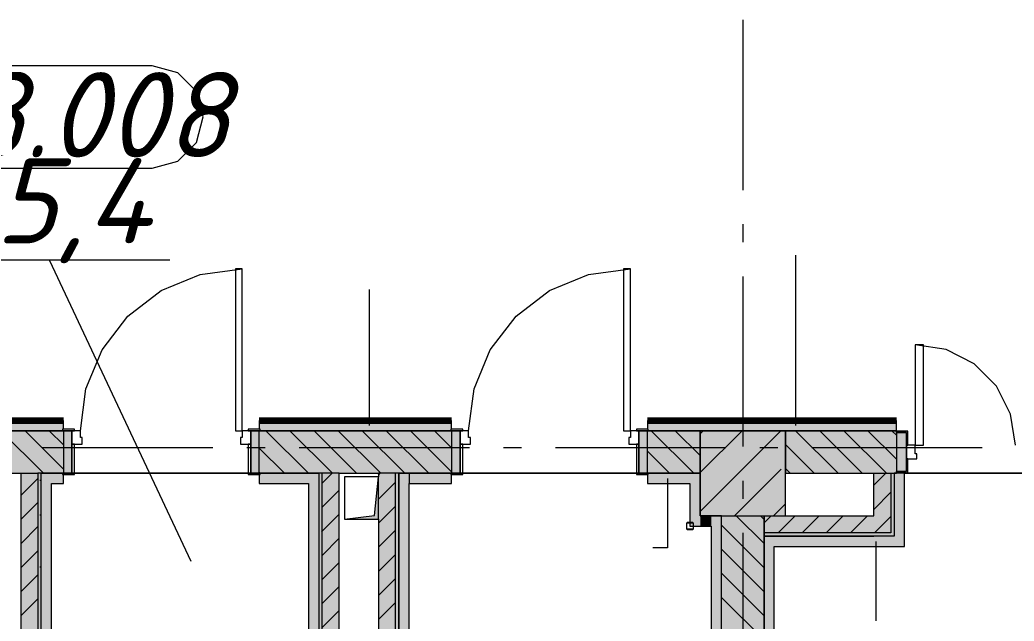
# Model space of a CAD drawing. Header units: millimetres. Extents: x -537608 to 253996, y -217170 to 186033.
# Drawn here: x -300822 to -294983, y 155403 to 158933 of the extents above; entities that cross this region are included whole.
import ezdxf

# ---------------------------------------------------------------- set-up
doc = ezdxf.new("R2010")
doc.units = ezdxf.units.MM
doc.layers.add('16) Лак 1.6м', color=160, linetype='Continuous', lineweight=90)
doc.layers.add('PDF _Геометрия', color=7, linetype='Continuous')
doc.layers.add('PDF _Текст', color=7, linetype='Continuous')
doc.layers.add('PDF _Сплошная заливка', color=7, linetype='Continuous', true_color=0xffffff)
doc.styles.add('PDF ISOCPEUR Italic', font='isocpeui.ttf')

msp = doc.modelspace()

# ---------------------------------------------------------------- hatches: boundary and pattern name
at = {"layer": 'PDF _Сплошная заливка', "true_color": 0xff7d7d, "transparency": 33554559}
h = msp.add_hatch(color=11, dxfattribs=at)
h.paths.add_polyline_path([(-291046.1823, 156521.2545), (-291046.1823, 156581.2552), (-293834.1796, 156581.2552), (-293834.1796, 156521.2545), (-291715.7767, 156521.2545)], flags=0)
h.paths.add_polyline_path([(-297131.1782, 156521.2545), (-295674.1798, 156521.2545), (-295674.1798, 156581.2552), (-297136.1816, 156581.2552), (-297136.1816, 156529.2549), (-297131.1782, 156529.2549)], flags=0)
h.paths.add_polyline_path([(-298394.7294, 156521.2545), (-298291.1809, 156521.5194), (-298291.1809, 156529.2549), (-298286.1775, 156529.2549), (-298286.1775, 156581.2552), (-299416.1766, 156581.2552), (-299416.1766, 156529.2549), (-299411.1818, 156529.2549), (-299411.1818, 156521.2545)], flags=0)
h.paths.add_polyline_path([(-301436.1809, 156521.2545), (-300571.1759, 156521.2545), (-300571.1759, 156529.2549), (-300566.181, 156529.2549), (-300566.181, 156581.2552), (-301436.1809, 156581.2552)], flags=0)
at = {"layer": 'PDF _Сплошная заливка', "transparency": 33554559}
h = msp.add_hatch(color=256, dxfattribs=at)
h.paths.add_polyline_path([(-296826.1821, 156271.2536), (-296826.1821, 156521.2545), (-297136.1816, 156521.2545), (-297136.1816, 156271.2536), (-297131.1782, 156271.2536)], flags=0)
h.paths.add_polyline_path([(-295676.1777, 156271.2536), (-295676.1777, 156273.2537), (-295676.1777, 156521.2545), (-296326.1802, 156521.2545), (-296326.1802, 156271.2536)], flags=0)
h.paths.add_polyline_path([(-300636.1779, 156271.2536), (-300566.181, 156271.2536), (-300566.181, 156521.2545), (-301226.1819, 156521.2545), (-301226.1819, 156271.2536), (-300696.1764, 156271.2536)], flags=0)
h.paths.add_polyline_path([(-298946.1782, 156271.2536), (-298286.1775, 156271.2536), (-298286.1775, 156521.2545), (-299416.1766, 156521.2545), (-299416.1766, 156271.2536), (-299046.1787, 156271.2536)], flags=0)
for points in [[(-296724.9933, 156021.2547), (-296326.1802, 156021.2547), (-296326.1802, 156521.2545), (-296826.1821, 156521.2545), (-296826.1821, 156021.2547)], [(-299066.1839, 152971.2559), (-299046.1787, 152971.2559), (-299046.1787, 156271.2536), (-299066.1839, 156271.2536), (-299066.1839, 153460.7493)], [(-299046.1787, 152951.255), (-298946.1782, 152951.255), (-298946.1782, 156271.2536), (-299046.1787, 156271.2536), (-299046.1787, 152971.2559)], [(-298716.1826, 152501.2554), (-298616.1822, 152501.2554), (-298616.1822, 156271.2536), (-298716.1826, 156271.2536), (-298716.1826, 152521.2542)], [(-298616.1822, 152521.2542), (-298596.1769, 152521.2542), (-298596.1769, 156271.2536), (-298616.1822, 156271.2536), (-298616.1822, 152630.4994)], [(-296701.1817, 149021.2558), (-296451.1807, 149021.2558), (-296451.1807, 156021.2547), (-296701.1817, 156021.2547), (-296701.1817, 149213.056)], [(-295806.1816, 155901.2535), (-295706.1813, 155901.2535), (-295706.1813, 155921.2544), (-296451.1807, 155921.2544), (-296451.1807, 155901.2535), (-296391.1822, 155901.2535)]]:
    msp.add_hatch(color=256, dxfattribs=at).paths.add_polyline_path(points)
h = msp.add_hatch(color=256, dxfattribs=at)
h.paths.add_polyline_path([(-300716.1816, 148771.257), (-300696.1764, 148771.257), (-300696.1764, 150421.2569), (-300716.1816, 150421.2569), (-300716.1816, 149213.056)], flags=0)
h.paths.add_polyline_path([(-300716.1816, 150437.2555), (-300696.1764, 150437.2555), (-300696.1764, 151411.2559), (-300716.1816, 151411.2559), (-300716.1816, 150628.9545)], flags=0)
h.paths.add_polyline_path([(-300696.1764, 151427.2567), (-300696.1764, 152401.2551), (-300716.1816, 152401.2551), (-300716.1816, 151427.2567)], flags=0)
h.paths.add_polyline_path([(-300716.1816, 152501.2554), (-300696.1764, 152501.2554), (-300696.1764, 152851.2547), (-300716.1816, 152851.2547)], flags=0)
h.paths.add_polyline_path([(-300716.1816, 152951.255), (-300696.1764, 152951.255), (-300696.1764, 156271.2536), (-300716.1816, 156271.2536), (-300716.1816, 153460.7493)], flags=0)
at = {"layer": 'PDF _Сплошная заливка', "true_color": 0xbce362, "transparency": 33554559}
msp.add_hatch(color=63, dxfattribs=at).paths.add_polyline_path([(-300696.1764, 152971.2559), (-300636.1779, 152971.2559), (-300636.1779, 156271.2536), (-300696.1764, 156271.2536), (-300696.1764, 153460.7493)])
h = msp.add_hatch(color=63, dxfattribs=at)
h.paths.add_polyline_path([(-299126.1824, 156211.2551), (-299066.1839, 156211.2551), (-299066.1839, 156271.2536), (-299411.1818, 156270.2202), (-299411.1818, 156263.2553), (-299416.1766, 156263.2553), (-299416.1766, 156211.2551), (-299411.1818, 156211.2551)], flags=0)
h.paths.add_polyline_path([(-300566.181, 156211.2551), (-300566.181, 156263.2553), (-300571.1759, 156263.2553), (-300571.1759, 156271.2536), (-300636.1779, 156271.2536), (-300636.1779, 156211.2551), (-300571.1759, 156211.2551)], flags=0)
at = {"layer": 'PDF _Сплошная заливка', "true_color": 0x2254ff, "transparency": 33554559}
h = msp.add_hatch(color=160, dxfattribs=at)
h.paths.add_polyline_path([(-296886.1807, 156211.2551), (-296826.1821, 156211.2551), (-296826.1821, 156271.2536), (-297131.1782, 156270.0544), (-297131.1782, 156263.2553), (-297136.1816, 156263.2553), (-297136.1816, 156211.2551), (-297131.1782, 156211.2551)], flags=0)
h.paths.add_polyline_path([(-298286.1775, 156211.2551), (-298286.1775, 156263.2553), (-298291.1809, 156263.2553), (-298291.1809, 156271.2536), (-298536.1784, 156271.2536), (-298536.1784, 156211.2551), (-298394.7294, 156211.2551)], flags=0)
msp.add_hatch(color=160, dxfattribs=at).paths.add_polyline_path([(-296724.9933, 152521.2542), (-296701.1817, 152521.2542), (-296701.1817, 156021.2547), (-296761.1802, 156021.2547), (-296761.1802, 152521.2542)])
at = {"layer": 'PDF _Сплошная заливка', "true_color": 0xff7d7d, "transparency": 33554559}
msp.add_hatch(color=11, dxfattribs=at).paths.add_polyline_path([(-296451.1807, 149081.2565), (-296391.1822, 149081.2565), (-296391.1822, 155901.2535), (-296451.1807, 155901.2535), (-296451.1807, 149213.056)])

# ---------------------------------------------------------------- linework, layer by layer
at = {"layer": '16) Лак 1.6м'}
for points in [[(-301666.1767, 156581.2552), (-300566.181, 156581.2552)], [(-299416.1766, 156581.2552), (-298286.1775, 156581.2552)], [(-297136.1816, 156581.2552), (-295674.1798, 156581.2552)]]:
    msp.add_lwpolyline(points, dxfattribs=at)
at = {"layer": 'PDF _Геометрия', "color": 253, "lineweight": 9, "true_color": 0xaaaaaa}
for p, q in [((-296576.1812, 158933.4215), (-296576.1812, 157933.422)), ((-300044.9596, 158663.3679), (-301244.9642, 158663.3679)), ((-299894.9677, 158623.1766), (-300044.9596, 158663.3679)), ((-299785.1584, 158513.3695), (-299894.9677, 158623.1766)), ((-299744.9671, 158363.369), (-299785.1584, 158513.3695)), ((-299785.1584, 158213.3684), (-299744.9671, 158363.369)), ((-299894.9677, 158103.5613), (-299785.1584, 158213.3684)), ((-301244.9642, 158063.3678), (-300044.9596, 158063.3678)), ((-300044.9596, 158063.3678), (-299894.9677, 158103.5613)), ((-296576.1812, 157733.4212), (-296576.1812, 157627.5884)), ((-301353.9984, 157525.3339), (-299941.0926, 157525.3339)), ((-299816.2126, 155752.4693), (-300644.9619, 157517.9234)), ((-296576.1812, 157427.5877), (-296576.1812, 156427.5882)), ((-299687.9397, 156421.2542), (-300687.9435, 156421.2542)), ((-299382.1083, 156421.2542), (-299487.9475, 156421.2542)), ((-298182.1123, 156421.2542), (-299182.1075, 156421.2542)), ((-297876.2809, 156421.2542), (-297982.1115, 156421.2542)), ((-296676.2763, 156421.2542), (-297676.2802, 156421.2542)), ((-296370.4449, 156421.2542), (-296476.2755, 156421.2542)), ((-295170.4404, 156421.2542), (-296170.4442, 156421.2542)), ((-300816.182, 156271.2536), (-300809.1806, 156271.2536)), ((-298536.1784, 156271.2536), (-298529.177, 156271.2536)), ((-296024.1811, 156271.2536), (-296017.1797, 156271.2536)), ((-298716.1826, 156251.2548), (-298916.1833, 156251.2548)), ((-298916.1833, 156251.2548), (-298916.1833, 156001.2538)), ((-298738.6766, 156023.7543), (-298716.1826, 156251.2548)), ((-298716.1826, 156001.2538), (-298716.1826, 156251.2548)), ((-296576.1812, 156227.5895), (-296576.1812, 156121.7546)), ((-298916.1833, 156001.2538), (-298738.6766, 156023.7543)), ((-298916.1833, 156001.2538), (-298716.1826, 156001.2538)), ((-296576.1812, 155921.7561), (-296576.1812, 154921.7565))]:
    msp.add_line(p, q, dxfattribs=at)
at = {"layer": 'PDF _Геометрия', "lineweight": 9}
for p, q in [((-296265.4497, 156551.2538), (-296265.4497, 157551.2533)), ((-299991.1788, 157343.9777), (-299762.0615, 157438.8842)), ((-299762.0615, 157438.8842), (-299516.177, 157471.2539)), ((-299516.177, 157471.2539), (-299556.1789, 157471.2539)), ((-299556.1789, 157471.2539), (-299556.1789, 156521.2545)), ((-299516.177, 156521.2545), (-299516.177, 157471.2539)), ((-297711.1838, 157343.9777), (-297482.0579, 157438.8842)), ((-297482.0579, 157438.8842), (-297236.182, 157471.2539)), ((-297236.182, 157471.2539), (-297276.1839, 157471.2539)), ((-297276.1839, 157471.2539), (-297276.1839, 156521.2545)), ((-297236.182, 156521.2545), (-297236.182, 157471.2539)), ((-300187.933, 157193.0062), (-299991.1788, 157343.9777)), ((-298768.7233, 156551.2538), (-298768.7233, 157351.2547)), ((-297907.9293, 157193.0062), (-297711.1838, 157343.9777)), ((-300338.9067, 156996.2542), (-300187.933, 157193.0062)), ((-298058.9031, 156996.2542), (-297907.9293, 157193.0062)), ((-295564.1811, 157026.2535), (-295564.1811, 156436.2538)), ((-295514.1809, 157026.2535), (-295564.1811, 157026.2535)), ((-295381.8604, 156997.378), (-295564.1811, 157026.2535)), ((-295514.1809, 156436.2538), (-295514.1809, 157026.2535)), ((-300433.8088, 156767.1326), (-300338.9067, 156996.2542)), ((-298153.8139, 156767.1326), (-298058.9031, 156996.2542)), ((-295217.3833, 156913.5743), (-295381.8604, 156997.378)), ((-295086.8627, 156783.0472), (-295217.3833, 156913.5743)), ((-295003.0611, 156618.5745), (-295086.8627, 156783.0472)), ((-300466.1807, 156521.2545), (-300433.8088, 156767.1326)), ((-298186.177, 156521.2545), (-298153.8139, 156767.1326)), ((-294974.1771, 156436.2538), (-295003.0611, 156618.5745)), ((-300566.181, 156581.2552), (-301436.1809, 156581.2552)), ((-300566.181, 156529.2549), (-300566.181, 156581.2552)), ((-298286.1775, 156581.2552), (-299416.1766, 156581.2552)), ((-299416.1766, 156581.2552), (-299416.1766, 156529.2549)), ((-298286.1775, 156529.2549), (-298286.1775, 156581.2552)), ((-295674.1798, 156581.2552), (-297136.1816, 156581.2552)), ((-297136.1816, 156581.2552), (-297136.1816, 156529.2549)), ((-295674.1798, 156521.2545), (-295674.1798, 156581.2552)), ((-301226.1819, 156521.2545), (-300571.1759, 156521.2545)), ((-300571.1759, 156521.2545), (-301226.1819, 156521.2545)), ((-300682.5784, 156271.2536), (-300932.5793, 156521.2545)), ((-300566.181, 156296.2731), (-300791.1647, 156521.2545)), ((-300566.181, 156437.6941), (-300649.7415, 156521.2545)), ((-300501.179, 156529.2549), (-300571.1759, 156529.2549)), ((-300571.1759, 156529.2549), (-300571.1759, 156521.2545)), ((-300571.1759, 156521.2545), (-300501.179, 156521.2545)), ((-300516.1809, 156521.2545), (-300566.181, 156521.2545)), ((-300566.181, 156521.2545), (-300566.181, 156271.2536)), ((-300466.1807, 156521.2545), (-300516.1809, 156521.2545)), ((-300516.1809, 156521.2545), (-300516.1809, 156441.2551)), ((-300516.1809, 156271.2536), (-300516.1809, 156521.2545)), ((-300501.179, 156521.2545), (-300516.1809, 156521.2545)), ((-300516.1809, 156521.2545), (-300516.1809, 156520.2534)), ((-300516.1809, 156520.2534), (-300501.179, 156520.2534)), ((-300501.179, 156521.2545), (-300501.179, 156529.2549)), ((-300501.179, 156520.2534), (-300501.179, 156521.2545)), ((-300466.1807, 156481.2548), (-300466.1807, 156521.2545)), ((-299556.1789, 156521.2545), (-299516.177, 156521.2545)), ((-299516.177, 156521.2545), (-299516.177, 156481.2548)), ((-299466.1768, 156521.2545), (-299516.177, 156521.2545)), ((-299411.1818, 156529.2549), (-299481.1786, 156529.2549)), ((-299481.1786, 156529.2549), (-299481.1786, 156521.2545)), ((-299466.1768, 156521.2545), (-299481.1786, 156521.2545)), ((-299481.1786, 156521.2545), (-299481.1786, 156520.2534)), ((-299481.1786, 156521.2545), (-299411.1818, 156521.2545)), ((-299481.1786, 156520.2534), (-299466.1768, 156520.2534)), ((-299466.1768, 156441.2551), (-299466.1768, 156521.2545)), ((-299416.1766, 156521.2545), (-299466.1768, 156521.2545)), ((-299466.1768, 156521.2545), (-299466.1768, 156271.2536)), ((-299466.1768, 156520.2534), (-299466.1768, 156521.2545)), ((-299416.1766, 156271.2536), (-299416.1766, 156521.2545)), ((-299411.1818, 156521.2545), (-299411.1818, 156529.2549)), ((-298291.1809, 156521.2545), (-299411.1818, 156521.2545)), ((-299411.1818, 156521.2545), (-298291.1809, 156521.2545)), ((-299126.9488, 156271.2536), (-299376.9498, 156521.2545)), ((-298985.5257, 156271.2536), (-299235.5266, 156521.2545)), ((-298844.1024, 156271.2536), (-299094.1034, 156521.2545)), ((-298702.6878, 156271.2536), (-298952.6801, 156521.2545)), ((-298561.2646, 156271.2536), (-298811.2656, 156521.2545)), ((-298419.8414, 156271.2536), (-298669.8424, 156521.2545)), ((-298286.1775, 156279.015), (-298528.4192, 156521.2545)), ((-298286.1775, 156420.436), (-298386.996, 156521.2545)), ((-298221.1841, 156529.2549), (-298291.1809, 156529.2549)), ((-298291.1809, 156529.2549), (-298291.1809, 156521.2545)), ((-298291.1809, 156521.2545), (-298221.1841, 156521.2545)), ((-298236.1772, 156521.2545), (-298286.1775, 156521.2545)), ((-298286.1775, 156521.2545), (-298286.1775, 156271.2536)), ((-298186.177, 156521.2545), (-298236.1772, 156521.2545)), ((-298236.1772, 156521.2545), (-298236.1772, 156441.2551)), ((-298236.1772, 156271.2536), (-298236.1772, 156521.2545)), ((-298221.1841, 156521.2545), (-298236.1772, 156521.2545)), ((-298236.1772, 156521.2545), (-298236.1772, 156520.2534)), ((-298236.1772, 156520.2534), (-298221.1841, 156520.2534)), ((-298221.1841, 156521.2545), (-298221.1841, 156529.2549)), ((-298221.1841, 156520.2534), (-298221.1841, 156521.2545)), ((-298186.177, 156481.2548), (-298186.177, 156521.2545)), ((-297276.1839, 156521.2545), (-297236.182, 156521.2545)), ((-297236.182, 156521.2545), (-297236.182, 156481.2548)), ((-297186.1818, 156521.2545), (-297236.182, 156521.2545)), ((-297131.1782, 156529.2549), (-297201.1836, 156529.2549)), ((-297201.1836, 156529.2549), (-297201.1836, 156521.2545)), ((-297186.1818, 156521.2545), (-297201.1836, 156521.2545)), ((-297201.1836, 156521.2545), (-297201.1836, 156520.2534)), ((-297201.1836, 156521.2545), (-297131.1782, 156521.2545)), ((-297201.1836, 156520.2534), (-297186.1818, 156520.2534)), ((-297186.1818, 156441.2551), (-297186.1818, 156521.2545)), ((-297136.1816, 156521.2545), (-297186.1818, 156521.2545)), ((-297186.1818, 156521.2545), (-297186.1818, 156271.2536)), ((-297186.1818, 156520.2534), (-297186.1818, 156521.2545)), ((-297136.1816, 156271.2536), (-297136.1816, 156521.2545)), ((-297131.1782, 156521.2545), (-297131.1782, 156529.2549)), ((-296826.1821, 156521.2545), (-297131.1782, 156521.2545)), ((-297131.1782, 156521.2545), (-296826.1821, 156521.2545)), ((-296864.2033, 156271.2536), (-297114.2043, 156521.2545)), ((-296826.1821, 156374.6492), (-296972.781, 156521.2545)), ((-296826.1821, 156516.0702), (-296831.3665, 156521.2545)), ((-296826.1821, 156503.7166), (-296808.6399, 156521.2545)), ((-296826.1821, 156047.5186), (-296352.4462, 156521.2545)), ((-296826.1821, 156275.6176), (-296580.5474, 156521.2545)), ((-296326.1802, 156521.2545), (-296826.1821, 156521.2545)), ((-296826.1821, 156521.2545), (-296826.1821, 156271.2536)), ((-296826.1821, 156271.2536), (-296826.1821, 156521.2545)), ((-296826.1821, 156521.2545), (-296326.1802, 156521.2545)), ((-296326.1802, 156271.2536), (-296326.1802, 156521.2545)), ((-296326.1802, 156521.2545), (-295674.1798, 156521.2545)), ((-295674.1798, 156521.2545), (-296326.1802, 156521.2545)), ((-296326.1802, 156521.2545), (-296326.1802, 156271.2536)), ((-296015.6813, 156271.2536), (-296265.6822, 156521.2545)), ((-295874.2581, 156271.2536), (-296124.259, 156521.2545)), ((-295732.8349, 156271.2536), (-295982.8358, 156521.2545)), ((-295674.1798, 156354.0195), (-295841.4126, 156521.2545)), ((-295674.1798, 156495.4428), (-295699.9894, 156521.2545)), ((-295606.1809, 156519.2544), (-295676.1777, 156519.2544)), ((-295676.1777, 156519.2544), (-295676.1777, 156511.2541)), ((-295676.1777, 156511.2541), (-295614.1813, 156511.2541)), ((-295614.1813, 156511.2541), (-295674.1798, 156511.2541)), ((-295674.1798, 156511.2541), (-295674.1798, 156281.254)), ((-295614.1813, 156511.2541), (-295614.1813, 156436.2538)), ((-295614.1813, 156281.254), (-295614.1813, 156511.2541)), ((-295606.1809, 156436.2538), (-295606.1809, 156519.2544)), ((-300516.1809, 156441.2551), (-300456.1823, 156441.2551)), ((-300501.179, 156441.2551), (-300516.1809, 156441.2551)), ((-300516.1809, 156441.2551), (-300516.1809, 156271.2536)), ((-300501.179, 156271.2536), (-300501.179, 156441.2551)), ((-300456.1823, 156481.2548), (-300466.1807, 156481.2548)), ((-300456.1823, 156441.2551), (-300456.1823, 156481.2548)), ((-299516.177, 156481.2548), (-299526.1839, 156481.2548)), ((-299526.1839, 156481.2548), (-299526.1839, 156441.2551)), ((-299526.1839, 156441.2551), (-299466.1768, 156441.2551)), ((-299466.1768, 156441.2551), (-299481.1786, 156441.2551)), ((-299481.1786, 156441.2551), (-299481.1786, 156271.2536)), ((-299466.1768, 156271.2536), (-299466.1768, 156441.2551)), ((-298236.1772, 156441.2551), (-298176.1788, 156441.2551)), ((-298221.1841, 156441.2551), (-298236.1772, 156441.2551)), ((-298236.1772, 156441.2551), (-298236.1772, 156271.2536)), ((-298221.1841, 156271.2536), (-298221.1841, 156441.2551)), ((-298176.1788, 156481.2548), (-298186.177, 156481.2548)), ((-298176.1788, 156441.2551), (-298176.1788, 156481.2548)), ((-297236.182, 156481.2548), (-297246.1803, 156481.2548)), ((-297246.1803, 156481.2548), (-297246.1803, 156441.2551)), ((-297246.1803, 156441.2551), (-297186.1818, 156441.2551)), ((-297186.1818, 156441.2551), (-297201.1836, 156441.2551)), ((-297201.1836, 156441.2551), (-297201.1836, 156271.2536)), ((-297186.1818, 156271.2536), (-297186.1818, 156441.2551)), ((-296157.0958, 156271.2536), (-296326.1802, 156440.3358)), ((-295564.1811, 156436.2538), (-295614.1813, 156436.2538)), ((-295614.1813, 156436.2538), (-295614.1813, 156356.2544)), ((-295614.1813, 156436.2538), (-295606.1809, 156436.2538)), ((-295564.1811, 156436.2538), (-295514.1809, 156436.2538)), ((-295564.1811, 156386.2536), (-295564.1811, 156436.2538)), ((-299268.3721, 156271.2536), (-299416.1766, 156419.0646)), ((-297005.6265, 156271.2536), (-297136.1816, 156401.8066)), ((-295554.1828, 156386.2536), (-295564.1811, 156386.2536)), ((-295554.1828, 156356.2544), (-295554.1828, 156386.2536)), ((-295614.1813, 156356.2544), (-295554.1828, 156356.2544)), ((-295606.1809, 156356.2544), (-295614.1813, 156356.2544)), ((-295614.1813, 156356.2544), (-295614.1813, 156281.254)), ((-295606.1809, 156273.2537), (-295606.1809, 156356.2544)), ((-301226.1819, 156271.2536), (-300816.182, 156271.2536)), ((-300816.182, 156271.2536), (-300816.182, 148771.257)), ((-300816.182, 156271.2536), (-300716.1816, 156271.2536)), ((-300716.1816, 156271.2536), (-300716.1816, 152951.255)), ((-300696.1764, 156271.2536), (-300716.1816, 156271.2536)), ((-300636.1779, 156271.2536), (-300696.1764, 156271.2536)), ((-300696.1764, 156271.2536), (-300636.1779, 156271.2536)), ((-300696.1764, 152971.2559), (-300696.1764, 156271.2536)), ((-300696.1764, 152971.2559), (-300696.1764, 156271.2536)), ((-300636.1779, 156271.2536), (-300571.1759, 156271.2536)), ((-300571.1759, 156271.2536), (-300636.1779, 156271.2536)), ((-300501.179, 156271.2536), (-300571.1759, 156271.2536)), ((-300571.1759, 156271.2536), (-300571.1759, 156263.2553)), ((-300571.1759, 156263.2553), (-300501.179, 156263.2553)), ((-300566.181, 156271.2536), (-300516.1809, 156271.2536)), ((-300566.181, 156211.2551), (-300566.181, 156263.2553)), ((-300516.1809, 156271.2536), (-300501.179, 156271.2536)), ((-300501.179, 156263.2553), (-300501.179, 156271.2536)), ((-299481.1786, 156271.2536), (-299466.1768, 156271.2536)), ((-299411.1818, 156271.2536), (-299481.1786, 156271.2536)), ((-299481.1786, 156271.2536), (-299481.1786, 156263.2553)), ((-299481.1786, 156263.2553), (-299411.1818, 156263.2553)), ((-299466.1768, 156271.2536), (-299416.1766, 156271.2536)), ((-299409.7867, 156271.2536), (-299416.1766, 156277.6435)), ((-299416.1766, 156263.2553), (-299416.1766, 156211.2551)), ((-299066.1839, 156271.2536), (-299411.1818, 156271.2536)), ((-299411.1818, 156271.2536), (-299066.1839, 156271.2536)), ((-299411.1818, 156263.2553), (-299411.1818, 156271.2536)), ((-299066.1839, 156271.2536), (-299066.1839, 156211.2551)), ((-299046.1787, 156271.2536), (-299066.1839, 156271.2536)), ((-299066.1839, 156271.2536), (-299066.1839, 156211.2551)), ((-299046.1787, 156213.5243), (-298988.4537, 156271.2536)), ((-299046.1787, 152971.2559), (-299046.1787, 156271.2536)), ((-298946.1782, 156271.2536), (-299046.1787, 156271.2536)), ((-298946.1782, 152971.2559), (-298946.1782, 156271.2536)), ((-298946.1782, 156271.2536), (-298716.1826, 156271.2536)), ((-298716.1826, 156260.6804), (-298705.6072, 156271.2536)), ((-298716.1826, 156271.2536), (-298716.1826, 156251.2548)), ((-298616.1822, 156271.2536), (-298716.1826, 156271.2536)), ((-298616.1822, 152650.4982), (-298616.1822, 156271.2536)), ((-298596.1769, 156271.2536), (-298616.1822, 156271.2536)), ((-298596.1769, 156271.2536), (-298536.1784, 156271.2536)), ((-298536.1784, 156271.2536), (-298596.1769, 156271.2536)), ((-298596.1769, 156271.2536), (-298596.1769, 155271.2541)), ((-298596.1769, 155271.2541), (-298596.1769, 156271.2536)), ((-298536.1784, 156271.2536), (-298291.1809, 156271.2536)), ((-298291.1809, 156271.2536), (-298536.1784, 156271.2536)), ((-298536.1784, 156271.2536), (-298536.1784, 156211.2551)), ((-298221.1841, 156271.2536), (-298291.1809, 156271.2536)), ((-298291.1809, 156271.2536), (-298291.1809, 156263.2553)), ((-298291.1809, 156263.2553), (-298221.1841, 156263.2553)), ((-298286.1775, 156271.2536), (-298236.1772, 156271.2536)), ((-298286.1775, 156211.2551), (-298286.1775, 156263.2553)), ((-298236.1772, 156271.2536), (-298221.1841, 156271.2536)), ((-298221.1841, 156263.2553), (-298221.1841, 156271.2536)), ((-297201.1836, 156271.2536), (-297186.1818, 156271.2536)), ((-297131.1782, 156271.2536), (-297201.1836, 156271.2536)), ((-297201.1836, 156271.2536), (-297201.1836, 156263.2553)), ((-297201.1836, 156263.2553), (-297131.1782, 156263.2553)), ((-297186.1818, 156271.2536), (-297136.1816, 156271.2536)), ((-297136.1816, 156263.2553), (-297136.1816, 156211.2551)), ((-297131.1782, 156263.2553), (-297131.1782, 156271.2536)), ((-296826.1821, 156271.2536), (-297131.1782, 156271.2536)), ((-297131.1782, 156271.2536), (-296826.1821, 156271.2536)), ((-296826.1821, 156271.2536), (-296826.1821, 156021.2547)), ((-296826.1821, 156211.2551), (-296826.1821, 156271.2536)), ((-296624.347, 156021.2547), (-296350.1986, 156295.399)), ((-296298.5191, 156271.2536), (-296326.1802, 156298.9125)), ((-296326.1802, 156021.2547), (-296326.1802, 156271.2536)), ((-296326.1802, 156271.2536), (-295674.1798, 156271.2536)), ((-295806.1816, 156200.8326), (-295735.7628, 156271.2536)), ((-295806.1816, 156021.2547), (-295806.1816, 156271.2536)), ((-295806.1816, 156271.2536), (-295706.1813, 156271.2536)), ((-295706.1813, 156271.2536), (-295706.1813, 155921.2544)), ((-295706.1813, 156271.2536), (-295686.1847, 156271.2536)), ((-295626.1776, 156271.2536), (-295686.1847, 156271.2536)), ((-295686.1847, 156271.2536), (-295686.1847, 155901.2535)), ((-295686.1847, 156271.2536), (-295686.1847, 155901.2535)), ((-295676.1777, 156281.254), (-295676.1777, 156273.2537)), ((-295614.1813, 156281.254), (-295676.1777, 156281.254)), ((-295676.1777, 156273.2537), (-295606.1809, 156273.2537)), ((-295674.1798, 156281.254), (-295614.1813, 156281.254)), ((-295626.1776, 155901.2535), (-295626.1776, 156271.2536)), ((-300816.182, 156140.5801), (-300716.1816, 156240.5804)), ((-300636.1779, 153031.2544), (-300636.1779, 156211.2551)), ((-300636.1779, 156211.2551), (-300566.181, 156211.2551)), ((-299416.1766, 156211.2551), (-299126.1824, 156211.2551)), ((-299126.1824, 156211.2551), (-299126.1824, 153031.2544)), ((-299066.1839, 156211.2551), (-299066.1839, 152971.2559)), ((-299066.1839, 156211.2551), (-299066.1839, 152971.2559)), ((-298716.1826, 156119.2594), (-298616.1822, 156219.2598)), ((-298536.1784, 155271.2541), (-298536.1784, 156211.2551)), ((-298536.1784, 156211.2551), (-298286.1775, 156211.2551)), ((-297136.1816, 156211.2551), (-296886.1807, 156211.2551)), ((-297019.0609, 156241.2543), (-297019.0609, 155833.6184)), ((-296886.1807, 156211.2551), (-296886.1807, 155961.2541)), ((-296826.1821, 156021.2547), (-296826.1821, 156211.2551)), ((-299046.1787, 156072.1033), (-298946.1782, 156172.1036)), ((-295806.1816, 156059.4116), (-295706.1813, 156159.412)), ((-300816.182, 155999.159), (-300716.1816, 156099.1594)), ((-298716.1826, 155977.8383), (-298616.1822, 156077.8387)), ((-296396.2459, 156021.2547), (-296326.1802, 156091.3226)), ((-299046.1787, 155930.6822), (-298946.1782, 156030.6804)), ((-296826.1821, 156021.2547), (-296326.1802, 156021.2547)), ((-296761.1802, 156021.2547), (-296826.1821, 156021.2547)), ((-296701.1817, 156021.2547), (-296761.1802, 156021.2547)), ((-296701.1817, 152521.2542), (-296701.1817, 156021.2547)), ((-296701.1817, 152521.2542), (-296701.1817, 156021.2547)), ((-296701.1817, 156021.2547), (-296451.1807, 156021.2547)), ((-296451.1807, 155858.2288), (-296614.2024, 156021.2547)), ((-296451.1807, 155999.6499), (-296472.7878, 156021.2547)), ((-296451.1807, 155980.0968), (-296410.0249, 156021.2547)), ((-296451.1807, 156021.2547), (-296451.1807, 155901.2535)), ((-296451.1807, 155921.2544), (-296451.1807, 156021.2547)), ((-296451.1807, 156021.2547), (-295806.1816, 156021.2547)), ((-296368.602, 155921.2544), (-296268.6017, 156021.2547)), ((-296227.1788, 155921.2544), (-296127.1784, 156021.2547)), ((-296085.7556, 155921.2544), (-295985.7553, 156021.2547)), ((-295944.341, 155921.2544), (-295844.3406, 156021.2547)), ((-295802.9178, 155921.2544), (-295706.1813, 156017.9909)), ((-298716.1826, 156001.2538), (-298716.1826, 152521.2542)), ((-296905.0061, 155980.0839), (-296906.1773, 155977.2549)), ((-296906.1773, 155977.2549), (-296906.1773, 155945.2555)), ((-296902.1814, 155981.255), (-296905.0061, 155980.0839)), ((-296904.1793, 155977.2549), (-296903.5937, 155978.6694)), ((-296904.1793, 155945.2555), (-296904.1793, 155977.2549)), ((-296903.5937, 155978.6694), (-296902.1814, 155979.255)), ((-296870.1799, 155981.255), (-296902.1814, 155981.255)), ((-296902.1814, 155979.255), (-296870.1799, 155979.255)), ((-296886.1807, 155961.2541), (-296826.1821, 155961.2541)), ((-296867.3553, 155980.0839), (-296870.1799, 155981.255)), ((-296870.1799, 155979.255), (-296868.7676, 155978.6694)), ((-296868.7676, 155978.6694), (-296868.182, 155977.2549)), ((-296868.182, 155977.2549), (-296868.182, 155945.2555)), ((-296866.184, 155977.2549), (-296867.3553, 155980.0839)), ((-296866.184, 155945.2555), (-296866.184, 155977.2549)), ((-296826.1821, 155961.2541), (-296761.1802, 155961.2541)), ((-296761.1802, 155961.2541), (-296761.1802, 152521.2542)), ((-296451.1807, 155716.8077), (-296701.1817, 155966.8066)), ((-300816.182, 155857.7379), (-300716.1816, 155957.7383)), ((-298716.1826, 155836.4173), (-298616.1822, 155936.4176)), ((-296906.1773, 155945.2555), (-296905.0061, 155942.4265)), ((-296905.0061, 155942.4265), (-296902.1814, 155941.2553)), ((-296903.5937, 155943.841), (-296904.1793, 155945.2555)), ((-296902.1814, 155943.2554), (-296903.5937, 155943.841)), ((-296870.1799, 155943.2554), (-296902.1814, 155943.2554)), ((-296902.1814, 155941.2553), (-296870.1799, 155941.2553)), ((-296868.7676, 155943.841), (-296870.1799, 155943.2554)), ((-296870.1799, 155941.2553), (-296867.3553, 155942.4265)), ((-296868.182, 155945.2555), (-296868.7676, 155943.841)), ((-296867.3553, 155942.4265), (-296866.184, 155945.2555)), ((-295806.1816, 155921.2544), (-296451.1807, 155921.2544)), ((-296451.1807, 155901.2535), (-296451.1807, 155921.2544)), ((-296451.1807, 155901.2535), (-296451.1807, 149081.2565)), ((-296451.1807, 149081.2565), (-296451.1807, 155901.2535)), ((-296451.1807, 155901.2535), (-296391.1822, 155901.2535)), ((-296391.1822, 155901.2535), (-296451.1807, 155901.2535)), ((-296391.1822, 155901.2535), (-295806.1816, 155901.2535)), ((-295806.1816, 155901.2535), (-296391.1822, 155901.2535)), ((-295706.1813, 155921.2544), (-295806.1816, 155921.2544)), ((-295706.1813, 155901.2535), (-295806.1816, 155901.2535)), ((-295686.1847, 155901.2535), (-295706.1813, 155901.2535)), ((-295686.1847, 155901.2535), (-295706.1813, 155901.2535)), ((-295626.1776, 155841.255), (-295626.1776, 155901.2535)), ((-299046.1787, 155789.2611), (-298946.1782, 155889.2593)), ((-295793.8668, 155871.2542), (-295793.8668, 155405.1053)), ((-300816.182, 155716.3169), (-300716.1816, 155816.3173)), ((-298716.1826, 155694.9962), (-298616.1822, 155794.9966)), ((-297019.0609, 155833.6184), (-297105.3169, 155833.6184)), ((-296451.1807, 155575.3846), (-296701.1817, 155825.3855)), ((-296391.1822, 149081.2565), (-296391.1822, 155841.255)), ((-296391.1822, 155841.255), (-295626.1776, 155841.255)), ((-299046.1787, 155647.8379), (-298946.1782, 155747.8383)), ((-300816.182, 155574.8958), (-300716.1816, 155674.8941)), ((-296451.1807, 155433.9635), (-296701.1817, 155683.9645)), ((-298716.1826, 155553.5752), (-298616.1822, 155653.5755)), ((-299046.1787, 155506.4169), (-298946.1782, 155606.4172)), ((-300816.182, 155433.4748), (-300716.1816, 155533.473)), ((-298716.1826, 155412.1541), (-298616.1822, 155512.1523)), ((-296451.1807, 155292.5424), (-296701.1817, 155542.5434)), ((-299046.1787, 155364.9958), (-298946.1782, 155464.9962))]:
    msp.add_line(p, q, dxfattribs=at)
at = {"layer": 'PDF _Геометрия', "color": 9, "lineweight": 9, "true_color": 0xc0c0c0}
for p, q in [((-299481.1786, 156271.2536), (-300501.179, 156271.2536)), ((-300501.179, 156271.2536), (-299481.1786, 156271.2536)), ((-297201.1836, 156271.2536), (-298221.1841, 156271.2536)), ((-298221.1841, 156271.2536), (-297201.1836, 156271.2536)), ((-293886.1777, 156271.2536), (-295626.1776, 156271.2536)), ((-295626.1776, 156271.2536), (-293914.1834, 156271.2536))]:
    msp.add_line(p, q, dxfattribs=at)
at = {"layer": 'PDF _Геометрия', "color": 8, "lineweight": 9, "true_color": 0x787878}
for p, q in [((-300703.7806, 156230.6123), (-300697.072, 156230.6123)), ((-300703.7806, 156027.4122), (-300697.072, 156027.4122)), ((-299046.5231, 155930.2258), (-299049.8731, 155924.4192)), ((-300703.7806, 155722.6122), (-300697.072, 155722.6122))]:
    msp.add_line(p, q, dxfattribs=at)
at = {"layer": 'PDF _Сплошная заливка', "color": 7, "lineweight": 35, "true_color": 0xf4f4f4, "transparency": 33554559}
for points in [[(-300516.1809, 156271.2536), (-300516.1809, 156521.2545), (-300566.181, 156271.2536), (-300566.181, 156521.2545)], [(-299416.1766, 156271.2536), (-299416.1766, 156521.2545), (-299466.1768, 156271.2536), (-299466.1768, 156521.2545)], [(-298236.1772, 156271.2536), (-298236.1772, 156521.2545), (-298286.1775, 156271.2536), (-298286.1775, 156521.2545)], [(-297136.1816, 156271.2536), (-297136.1816, 156521.2545), (-297186.1818, 156271.2536), (-297186.1818, 156521.2545)], [(-295614.1813, 156281.254), (-295614.1813, 156511.2541), (-295674.1798, 156281.254), (-295674.1798, 156511.2541)]]:
    msp.add_solid(points, dxfattribs=at)
at = {"layer": 'PDF _Сплошная заливка', "lineweight": 35, "transparency": 33554559}
for points in [[(-300716.1816, 148771.257), (-300716.1816, 156271.2536), (-300816.182, 148771.257), (-300816.182, 156271.2536)], [(-295706.1813, 155921.2544), (-295706.1813, 156271.2536), (-295806.1816, 155921.2544), (-295806.1816, 156271.2536)], [(-295686.1847, 155901.2535), (-295686.1847, 156271.2536), (-295706.1813, 155901.2535), (-295706.1813, 156271.2536)], [(-295806.1816, 155921.2544), (-295806.1816, 156021.2547), (-296451.1807, 155921.2544), (-296451.1807, 156021.2547)]]:
    msp.add_solid(points, dxfattribs=at)
at = {"layer": 'PDF _Сплошная заливка', "color": 15, "lineweight": 35, "true_color": 0xb32d2d, "transparency": 33554559}
msp.add_solid([(-298536.1784, 152401.2551), (-298536.1784, 156271.2536), (-298596.1769, 152401.2551), (-298596.1769, 156271.2536)], dxfattribs=at)
at = {"layer": 'PDF _Сплошная заливка', "color": 11, "lineweight": 35, "true_color": 0xff7d7d, "transparency": 33554559}
for points in [[(-295626.1776, 155901.2535), (-295626.1776, 156271.2536), (-295686.1847, 155901.2535), (-295686.1847, 156271.2536)], [(-296391.1822, 155841.255), (-295626.1776, 155841.255), (-296391.1822, 155901.2535), (-295626.1776, 155901.2535)]]:
    msp.add_solid(points, dxfattribs=at)
at = {"layer": 'PDF _Сплошная заливка', "color": 63, "lineweight": 35, "true_color": 0xbce362, "transparency": 33554559}
msp.add_solid([(-299066.1839, 152971.2559), (-299066.1839, 156211.2551), (-299126.1824, 152971.2559), (-299126.1824, 156211.2551)], dxfattribs=at)
at = {"layer": 'PDF _Сплошная заливка', "color": 254, "lineweight": 35, "true_color": 0xe2e2e2, "transparency": 33554559}
msp.add_solid([(-298716.1826, 156001.2538), (-298716.1826, 156251.2548), (-298916.1833, 156001.2538), (-298738.6766, 156023.7543)], dxfattribs=at)
at = {"layer": 'PDF _Сплошная заливка', "color": 160, "lineweight": 35, "true_color": 0x2254ff, "transparency": 33554559}
for points in [[(-296826.1821, 155961.2541), (-296826.1821, 156211.2551), (-296886.1807, 155961.2541), (-296886.1807, 156211.2551)], [(-296761.1802, 155961.2541), (-296761.1802, 156021.2547), (-296826.1821, 155961.2541), (-296826.1821, 156021.2547)]]:
    msp.add_solid(points, dxfattribs=at)

# ---------------------------------------------------------------- texts
at = {"layer": 'PDF _Текст', "char_height": 500, "attachment_point": 4, "style": 'PDF ISOCPEUR Italic'}
for s, insert in [('3.008', (-301152.2925, 158376.6548)), ('5,4', (-300967.2935, 157812.7102))]:
    msp.add_mtext(s, dxfattribs=dict(at, insert=insert))

doc.saveas('drawing.dxf')
